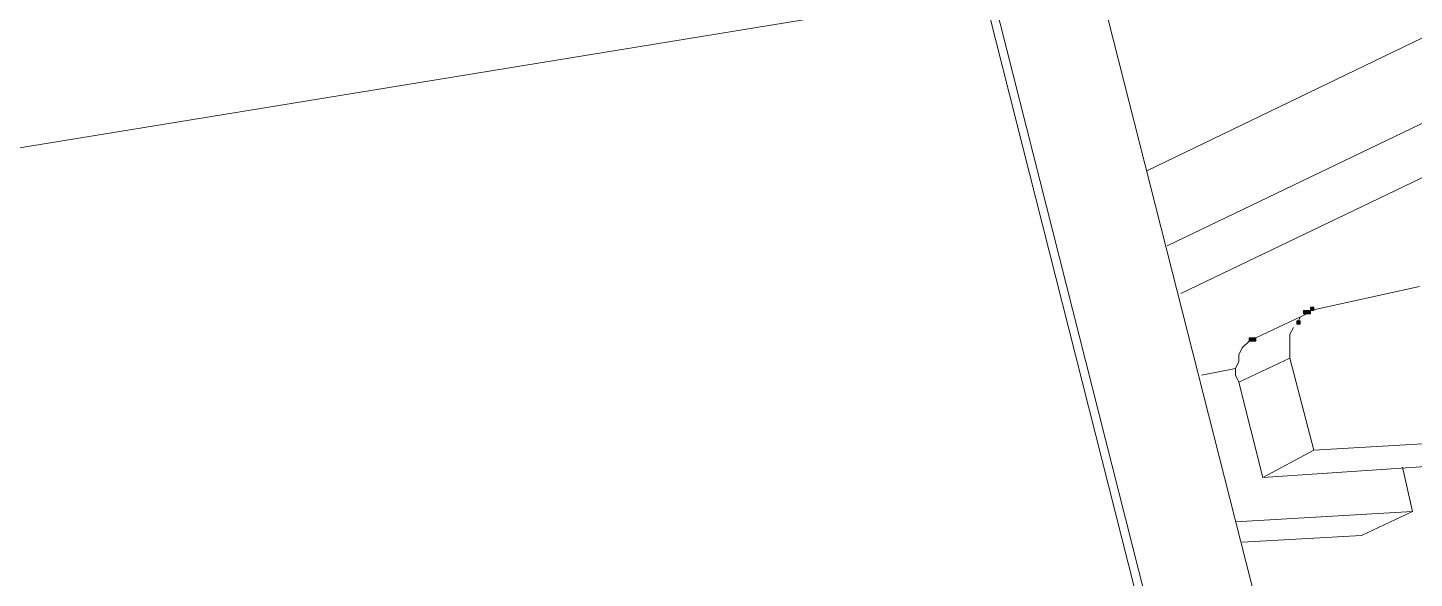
# Model space of a CAD drawing. Header units: inches. Extents: x 11 to 682, y 148 to 1119.
# Drawn here: x 567.63 to 592.05, y 413.48 to 423.18 of the extents above; entities that cross this region are included whole.
import ezdxf

# ---------------------------------------------------------------- set-up
doc = ezdxf.new("R2010")
doc.units = ezdxf.units.IN
doc.header["$MEASUREMENT"] = 0
doc.layers.add('图层 1', color=7, linetype='Continuous')

msp = doc.modelspace()

# ---------------------------------------------------------------- hatches: boundary and pattern name
at = {"layer": '图层 1', "true_color": 0xffffff}
h = msp.add_hatch(color=7, dxfattribs=at)
h.dxf.hatch_style = 2
h.paths.add_polyline_path([(590.1, 418.14), (590.22, 418.14), (590.22, 418.2), (590.1, 418.2)])
h = msp.add_hatch(color=7, dxfattribs=at)
h.dxf.hatch_style = 2
h.paths.add_polyline_path([(590.22, 418.2), (590.28, 418.2), (590.28, 418.26), (590.22, 418.26)])
h = msp.add_hatch(color=7, dxfattribs=at)
h.dxf.hatch_style = 2
h.paths.add_polyline_path([(589.98, 417.96), (590.04, 417.96), (590.04, 418.02), (589.98, 418.02)])
h = msp.add_hatch(color=7, dxfattribs=at)
h.dxf.hatch_style = 2
h.paths.add_polyline_path([(589.14, 417.66), (589.26, 417.66), (589.26, 417.72), (589.14, 417.72)])

# ---------------------------------------------------------------- linework, layer by layer
at = {"layer": '图层 1', "color": 7, "lineweight": 18, "true_color": 0xffffff}
for points in [[(587.34, 420.66), (602.88, 428.16)], [(587.7, 419.34), (605.94, 428.1)], [(587.94, 418.5), (607.44, 427.86)], [(544.439, 417.3), (584.46, 423.84)], [(584.46, 423.84), (608.04, 330.72)], [(584.641, 423.72), (608.22, 330.6)], [(586.561, 423.72), (610.2, 330.66)], [(590.22, 418.2), (592.14, 418.62)], [(589.26, 417.72), (590.16, 418.14)], [(589.98, 417.96), (590.04, 418.08)], [(589.86, 417.78), (589.92, 417.9)], [(588.9, 417.06), (588.9, 417.18), (588.96, 417.3), (588.96, 417.42), (589.02, 417.54), (589.14, 417.66)], [(589.86, 417.78), (589.86, 417.66), (589.86, 417.48), (589.86, 417.36)], [(588.96, 416.94), (589.86, 417.36)], [(589.86, 417.36), (590.28, 415.74)], [(588.3, 417.06), (588.899, 417.18)], [(588.9, 417.06), (588.96, 416.94)], [(588.96, 416.939), (589.38, 415.26)], [(590.28, 415.74), (594.42, 415.98)], [(589.38, 415.26), (590.28, 415.74)], [(589.38, 415.26), (593.82, 415.56)], [(591.84, 415.44), (592.02, 414.66)], [(588.9, 414.48), (592.02, 414.66)], [(591.12, 414.24), (592.02, 414.66)], [(589.02, 414.12), (591.12, 414.24)]]:
    msp.add_lwpolyline(points, dxfattribs=at)
at = {"layer": '图层 1', "lineweight": 0}
for points in [[(590.1, 418.14), (590.22, 418.14), (590.22, 418.2), (590.1, 418.2), (590.1, 418.14)], [(590.22, 418.2), (590.28, 418.2), (590.28, 418.26), (590.22, 418.26), (590.22, 418.2)], [(589.98, 417.96), (590.04, 417.96), (590.04, 418.02), (589.98, 418.02), (589.98, 417.96)], [(589.14, 417.66), (589.26, 417.66), (589.26, 417.72), (589.14, 417.72), (589.14, 417.66)]]:
    msp.add_lwpolyline(points, dxfattribs=at)

doc.saveas('drawing.dxf')
